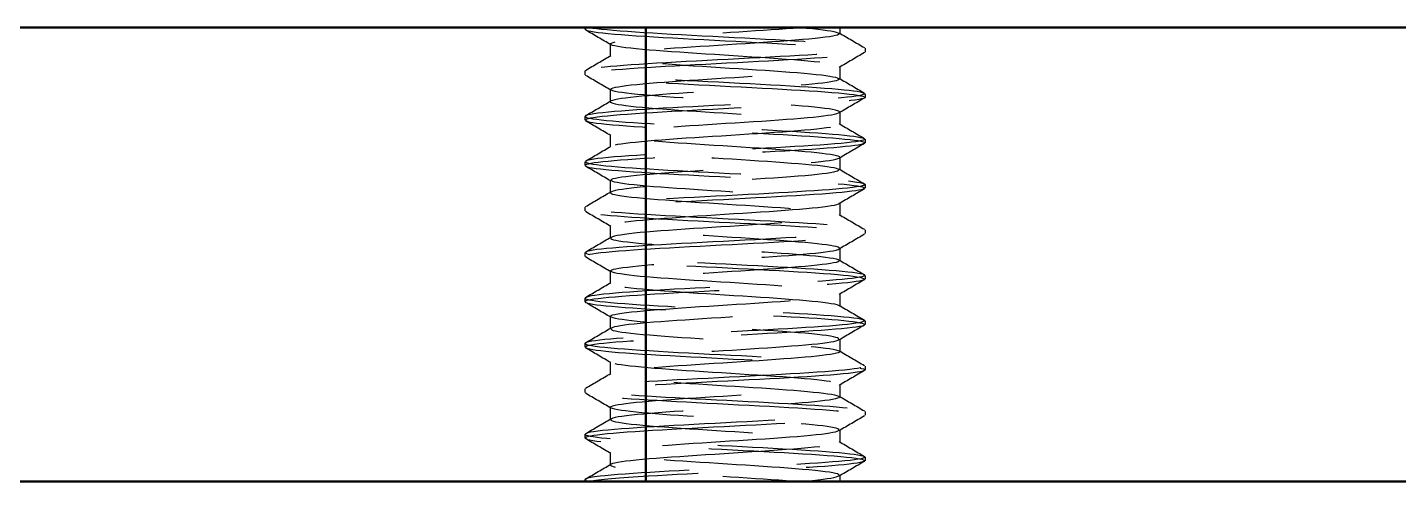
# Model space of a CAD drawing. Header units: millimetres. Extents: x 0 to 420, y 0 to 297.
# Drawn here: x 197.09 to 212.19, y 79.97 to 84.97 of the extents above; entities that cross this region are included whole.
import ezdxf

# ---------------------------------------------------------------- set-up
doc = ezdxf.new("R2010")
doc.units = ezdxf.units.MM
doc.header["$LTSCALE"] = 0.75
doc.linetypes.add('HIDDEN2', pattern=[4.7625, 3.175, -1.5875])
doc.layers.add('Hidden', color=7, linetype='HIDDEN2', lineweight=25)
doc.layers.add('Visible', color=7, linetype='Continuous', lineweight=50)

msp = doc.modelspace()

# ---------------------------------------------------------------- linework, layer by layer
at = {"layer": 'Hidden'}
for p, q in [((203.226, 84.968), (203.226, 84.948)), ((206.033, 84.968), (206.033, 84.9)), ((203.504, 84.787), (203.504, 84.65)), ((206.312, 84.739), (206.312, 84.698)), ((203.226, 84.489), (203.226, 84.448)), ((206.033, 84.537), (206.033, 84.4)), ((203.504, 84.287), (203.504, 84.15)), ((206.312, 84.239), (206.312, 84.198)), ((203.226, 83.989), (203.226, 83.948)), ((206.033, 84.037), (206.033, 83.9)), ((203.504, 83.787), (203.504, 83.65)), ((206.312, 83.739), (206.312, 83.698)), ((206.033, 83.537), (206.033, 83.4)), ((203.226, 83.489), (203.226, 83.448)), ((203.504, 83.287), (203.504, 83.15)), ((206.312, 83.239), (206.312, 83.198)), ((203.226, 82.989), (203.226, 82.948)), ((206.033, 83.037), (206.033, 82.9)), ((203.504, 82.787), (203.504, 82.65)), ((206.312, 82.739), (206.312, 82.698)), ((203.226, 82.489), (203.226, 82.448)), ((206.033, 82.537), (206.033, 82.4)), ((203.504, 82.287), (203.504, 82.15)), ((206.312, 82.239), (206.312, 82.198)), ((206.033, 82.037), (206.033, 81.9)), ((203.226, 81.989), (203.226, 81.948)), ((203.504, 81.787), (203.504, 81.65)), ((206.312, 81.739), (206.312, 81.698)), ((203.226, 81.489), (203.226, 81.448)), ((206.033, 81.537), (206.033, 81.4)), ((203.504, 81.287), (203.504, 81.15)), ((206.312, 81.239), (206.312, 81.198)), ((203.226, 80.989), (203.226, 80.948)), ((206.033, 81.037), (206.033, 80.9)), ((203.504, 80.787), (203.504, 80.65)), ((206.312, 80.739), (206.312, 80.698)), ((206.033, 80.537), (206.033, 80.4)), ((203.226, 80.489), (203.226, 80.448)), ((203.504, 80.287), (203.504, 80.15)), ((206.312, 80.239), (206.312, 80.198)), ((203.226, 79.989), (203.226, 79.968)), ((206.033, 80.037), (206.033, 79.968))]:
    msp.add_line(p, q, dxfattribs=at)
for points, knots in [([(203.278, 84.968), (203.116, 84.936), (203.37, 84.904), (203.886, 84.871), (204.401, 84.839), (205.141, 84.806), (205.655, 84.774), (206.169, 84.742), (206.421, 84.709), (206.259, 84.677), (206.097, 84.645), (205.531, 84.612), (204.907, 84.58), (204.283, 84.548), (203.642, 84.515), (203.374, 84.483), (203.106, 84.451), (203.228, 84.418), (203.666, 84.386), (204.104, 84.354), (204.827, 84.322), (205.398, 84.289), (205.969, 84.257), (206.349, 84.225), (206.308, 84.193), (206.268, 84.16), (205.811, 84.128), (205.213, 84.096), (204.615, 84.064), (203.918, 84.032), (203.54, 83.999), (203.163, 83.967), (203.131, 83.935), (203.463, 83.903), (203.795, 83.871), (204.469, 83.839), (205.08, 83.807), (205.689, 83.774), (206.195, 83.742), (206.292, 83.71), (206.39, 83.678), (206.074, 83.646), (205.534, 83.614), (204.994, 83.582), (204.266, 83.55), (203.786, 83.518), (203.307, 83.486), (203.108, 83.454), (203.307, 83.422), (203.507, 83.39), (204.092, 83.358), (204.712, 83.326), (205.332, 83.294), (205.947, 83.262), (206.189, 83.23), (206.431, 83.198), (206.285, 83.166), (205.839, 83.134), (205.378, 83.101), (204.629, 83.068), (204.061, 83.035), (203.495, 83.002), (203.15, 82.969), (203.242, 82.936), (203.333, 82.903), (203.851, 82.871), (204.475, 82.838), (205.085, 82.806), (205.754, 82.774), (206.081, 82.742), (206.414, 82.709), (206.368, 82.677), (205.973, 82.644), (205.578, 82.611), (204.862, 82.579), (204.266, 82.546), (203.67, 82.514), (203.235, 82.481), (203.226, 82.449), (203.217, 82.416), (203.633, 82.384), (204.221, 82.352), (204.808, 82.319), (205.525, 82.287), (205.935, 82.254), (206.345, 82.222), (206.422, 82.19), (206.119, 82.158), (205.817, 82.125), (205.158, 82.093), (204.539, 82.061), (203.922, 82.029), (203.388, 81.996), (203.259, 81.964), (203.13, 81.932), (203.414, 81.9), (203.94, 81.868), (204.465, 81.836), (205.196, 81.804), (205.694, 81.772), (206.191, 81.739), (206.423, 81.707), (206.251, 81.675), (206.079, 81.643), (205.515, 81.611), (204.897, 81.579), (204.281, 81.547), (203.651, 81.516), (203.381, 81.484), (203.103, 81.451), (203.227, 81.418), (203.676, 81.385), (204.124, 81.353), (204.861, 81.32), (205.433, 81.287), (206.002, 81.255), (206.367, 81.222), (206.304, 81.19), (206.241, 81.157), (205.758, 81.125), (205.149, 81.093), (204.542, 81.06), (203.853, 81.028), (203.498, 80.996), (203.144, 80.964), (203.146, 80.931), (203.504, 80.899), (203.86, 80.867), (204.545, 80.835), (205.148, 80.803), (205.749, 80.771), (206.229, 80.739), (206.301, 80.707), (206.375, 80.674), (206.014, 80.641), (205.443, 80.609), (204.876, 80.576), (204.143, 80.544), (203.692, 80.511), (203.244, 80.479), (203.105, 80.447), (203.358, 80.415), (203.609, 80.383), (204.231, 80.35), (204.852, 80.318), (205.484, 80.286), (206.07, 80.253), (206.249, 80.22), (206.425, 80.188), (206.194, 80.156), (205.696, 80.124), (205.194, 80.092), (204.453, 80.059), (203.926, 80.027), (203.611, 80.007), (203.375, 79.988), (203.278, 79.968)], [13.875934, 13.875934, 13.875934, 13.875934, 15.098656, 15.098656, 15.098656, 16.320212, 16.320212, 16.320212, 17.540627, 17.540627, 17.540627, 18.759927, 18.759927, 18.759927, 19.978139, 19.978139, 19.978139, 21.195288, 21.195288, 21.195288, 22.411399, 22.411399, 22.411399, 23.626498, 23.626498, 23.626498, 24.840609, 24.840609, 24.840609, 26.053758, 26.053758, 26.053758, 27.26597, 27.26597, 27.26597, 28.477267, 28.477267, 28.477267, 29.687675, 29.687675, 29.687675, 30.897218, 30.897218, 30.897218, 32.10592, 32.10592, 32.10592, 33.313804, 33.313804, 33.313804, 34.520894, 34.520894, 34.520894, 35.727213, 35.727213, 35.727213, 36.932784, 36.932784, 36.932784, 38.175753, 38.175753, 38.175753, 39.413974, 39.413974, 39.413974, 40.649238, 40.649238, 40.649238, 41.857464, 41.857464, 41.857464, 43.08722, 43.08722, 43.08722, 44.314363, 44.314363, 44.314363, 45.539005, 45.539005, 45.539005, 46.761252, 46.761252, 46.761252, 47.981213, 47.981213, 47.981213, 49.19899, 49.19899, 49.19899, 50.414686, 50.414686, 50.414686, 51.628402, 51.628402, 51.628402, 52.840237, 52.840237, 52.840237, 54.050289, 54.050289, 54.050289, 55.258652, 55.258652, 55.258652, 56.465423, 56.465423, 56.465423, 57.666633, 57.666633, 57.666633, 58.903767, 58.903767, 58.903767, 60.135185, 60.135185, 60.135185, 61.361347, 61.361347, 61.361347, 62.582692, 62.582692, 62.582692, 63.799643, 63.799643, 63.799643, 65.012609, 65.012609, 65.012609, 66.221984, 66.221984, 66.221984, 67.42815, 67.42815, 67.42815, 68.663005, 68.663005, 68.663005, 69.88722, 69.88722, 69.88722, 71.10254, 71.10254, 71.10254, 72.310585, 72.310585, 72.310585, 73.541054, 73.541054, 73.541054, 74.753275, 74.753275, 74.753275, 75.975721, 75.975721, 75.975721, 76.707787, 76.707787, 76.707787, 76.707787]), ([(203.278, 84.968), (203.44, 84.936), (204.008, 84.904), (204.635, 84.871), (205.261, 84.839), (205.902, 84.806), (206.167, 84.774), (206.432, 84.742), (206.304, 84.709), (205.861, 84.677), (205.418, 84.645), (204.691, 84.612), (204.121, 84.58), (203.553, 84.548), (203.18, 84.515), (203.231, 84.483), (203.281, 84.451), (203.749, 84.418), (204.352, 84.386), (204.954, 84.354), (205.65, 84.322), (206.017, 84.289), (206.384, 84.257), (206.399, 84.225), (206.053, 84.193), (205.707, 84.16), (205.024, 84.128), (204.416, 84.096), (203.809, 84.064), (203.317, 84.032), (203.238, 83.999), (203.159, 83.967), (203.497, 83.935), (204.048, 83.903), (204.599, 83.871), (205.326, 83.839), (205.792, 83.807), (206.258, 83.774), (206.432, 83.742), (206.21, 83.71), (205.988, 83.678), (205.385, 83.646), (204.763, 83.614), (204.141, 83.582), (203.542, 83.55), (203.324, 83.518), (203.106, 83.486), (203.283, 83.454), (203.75, 83.422), (204.216, 83.39), (204.94, 83.358), (205.489, 83.326), (206.038, 83.294), (206.375, 83.262), (206.3, 83.23), (206.225, 83.198), (205.743, 83.166), (205.141, 83.134), (204.521, 83.101), (203.817, 83.068), (203.471, 83.035), (203.126, 83.002), (203.162, 82.969), (203.556, 82.936), (203.949, 82.903), (204.669, 82.871), (205.27, 82.838), (205.858, 82.806), (206.291, 82.774), (206.311, 82.742), (206.331, 82.709), (205.919, 82.677), (205.33, 82.644), (204.742, 82.611), (204.019, 82.579), (203.605, 82.546), (203.191, 82.514), (203.114, 82.481), (203.421, 82.449), (203.727, 82.416), (204.394, 82.384), (205.014, 82.352), (205.634, 82.319), (206.164, 82.287), (206.284, 82.254), (206.402, 82.222), (206.103, 82.19), (205.567, 82.158), (205.032, 82.125), (204.298, 82.093), (203.808, 82.061), (203.32, 82.029), (203.108, 81.996), (203.301, 81.964), (203.494, 81.932), (204.077, 81.9), (204.7, 81.868), (205.322, 81.836), (205.941, 81.804), (206.187, 81.772), (206.432, 81.739), (206.287, 81.707), (205.84, 81.675), (205.393, 81.643), (204.674, 81.611), (204.112, 81.579), (203.553, 81.547), (203.186, 81.516), (203.229, 81.484), (203.274, 81.451), (203.752, 81.418), (204.366, 81.385), (204.977, 81.353), (205.68, 81.32), (206.039, 81.287), (206.397, 81.255), (206.39, 81.222), (206.022, 81.19), (205.656, 81.157), (204.957, 81.125), (204.352, 81.093), (203.749, 81.06), (203.281, 81.028), (203.231, 80.996), (203.18, 80.964), (203.549, 80.931), (204.114, 80.899), (204.677, 80.867), (205.398, 80.835), (205.844, 80.803), (206.289, 80.771), (206.431, 80.739), (206.186, 80.707), (205.935, 80.674), (205.294, 80.641), (204.66, 80.609), (204.032, 80.576), (203.456, 80.544), (203.284, 80.511), (203.114, 80.479), (203.353, 80.447), (203.858, 80.415), (204.359, 80.383), (205.089, 80.35), (205.61, 80.318), (206.14, 80.286), (206.417, 80.253), (206.269, 80.22), (206.123, 80.188), (205.576, 80.156), (204.957, 80.124), (204.333, 80.092), (203.679, 80.059), (203.393, 80.027), (203.223, 80.007), (203.181, 79.988), (203.278, 79.968)], [14.3984, 14.3984, 14.3984, 14.3984, 15.621123, 15.621123, 15.621123, 16.842678, 16.842678, 16.842678, 18.063093, 18.063093, 18.063093, 19.282394, 19.282394, 19.282394, 20.500605, 20.500605, 20.500605, 21.717754, 21.717754, 21.717754, 22.933865, 22.933865, 22.933865, 24.148964, 24.148964, 24.148964, 25.363076, 25.363076, 25.363076, 26.576225, 26.576225, 26.576225, 27.788436, 27.788436, 27.788436, 28.999734, 28.999734, 28.999734, 30.210142, 30.210142, 30.210142, 31.419685, 31.419685, 31.419685, 32.628386, 32.628386, 32.628386, 33.83627, 33.83627, 33.83627, 35.04336, 35.04336, 35.04336, 36.249679, 36.249679, 36.249679, 37.455251, 37.455251, 37.455251, 38.69822, 38.69822, 38.69822, 39.93644, 39.93644, 39.93644, 41.171705, 41.171705, 41.171705, 42.379931, 42.379931, 42.379931, 43.609686, 43.609686, 43.609686, 44.83683, 44.83683, 44.83683, 46.061471, 46.061471, 46.061471, 47.283719, 47.283719, 47.283719, 48.503679, 48.503679, 48.503679, 49.721456, 49.721456, 49.721456, 50.937152, 50.937152, 50.937152, 52.150869, 52.150869, 52.150869, 53.362704, 53.362704, 53.362704, 54.572755, 54.572755, 54.572755, 55.781119, 55.781119, 55.781119, 56.987889, 56.987889, 56.987889, 58.189099, 58.189099, 58.189099, 59.426233, 59.426233, 59.426233, 60.657651, 60.657651, 60.657651, 61.883813, 61.883813, 61.883813, 63.105158, 63.105158, 63.105158, 64.32211, 64.32211, 64.32211, 65.535076, 65.535076, 65.535076, 66.74445, 66.74445, 66.74445, 67.950616, 67.950616, 67.950616, 69.185472, 69.185472, 69.185472, 70.409687, 70.409687, 70.409687, 71.625007, 71.625007, 71.625007, 72.833051, 72.833051, 72.833051, 74.06352, 74.06352, 74.06352, 75.275742, 75.275742, 75.275742, 76.498187, 76.498187, 76.498187, 77.230253, 77.230253, 77.230253, 77.230253]), ([(205.594, 79.968), (206.004, 80.003), (206.144, 80.037), (205.92, 80.071), (205.697, 80.105), (205.13, 80.139), (204.594, 80.173), (204.059, 80.207), (203.599, 80.241), (203.518, 80.275), (203.438, 80.309), (203.742, 80.343), (204.231, 80.377), (204.719, 80.411), (205.351, 80.445), (205.711, 80.479), (206.07, 80.513), (206.129, 80.547), (205.847, 80.581), (205.566, 80.614), (204.969, 80.648), (204.448, 80.682), (203.928, 80.716), (203.525, 80.75), (203.505, 80.784), (203.485, 80.818), (203.847, 80.852), (204.355, 80.885), (204.863, 80.919), (205.474, 80.953), (205.791, 80.987), (206.107, 81.021), (206.102, 81.054), (205.78, 81.088), (205.458, 81.122), (204.844, 81.156), (204.34, 81.189), (203.836, 81.223), (203.48, 81.257), (203.505, 81.291), (203.53, 81.324), (203.933, 81.358), (204.452, 81.392), (204.97, 81.425), (205.562, 81.459), (205.844, 81.493), (206.125, 81.526), (206.074, 81.56), (205.724, 81.594), (205.358, 81.629), (204.695, 81.664), (204.197, 81.699), (203.705, 81.734), (203.418, 81.769), (203.531, 81.803), (203.643, 81.838), (204.144, 81.873), (204.693, 81.907), (205.24, 81.942), (205.788, 81.976), (205.965, 82.011), (206.142, 82.045), (205.936, 82.08), (205.485, 82.114), (205.042, 82.148), (204.401, 82.182), (203.981, 82.215), (203.555, 82.25), (203.392, 82.284), (203.601, 82.318), (203.809, 82.352), (204.37, 82.387), (204.91, 82.421), (205.449, 82.455), (205.921, 82.489), (206.014, 82.523), (206.107, 82.557), (205.814, 82.591), (205.329, 82.625), (204.845, 82.659), (204.21, 82.693), (203.842, 82.727), (203.475, 82.761), (203.405, 82.795), (203.678, 82.829), (203.95, 82.863), (204.541, 82.897), (205.064, 82.931), (205.586, 82.964), (205.998, 82.998), (206.031, 83.032), (206.063, 83.066), (205.715, 83.1), (205.213, 83.133), (204.711, 83.167), (204.097, 83.201), (203.769, 83.234), (203.441, 83.268), (203.426, 83.302), (203.732, 83.335), (204.048, 83.37), (204.68, 83.405), (205.199, 83.44), (205.715, 83.474), (206.072, 83.509), (206.029, 83.543), (205.988, 83.577), (205.57, 83.61), (205.048, 83.644), (204.518, 83.678), (203.924, 83.713), (203.662, 83.747), (203.4, 83.781), (203.489, 83.815), (203.869, 83.849), (204.248, 83.883), (204.884, 83.917), (205.361, 83.951), (205.835, 83.984), (206.112, 84.018), (206.01, 84.052), (205.908, 84.086), (205.439, 84.12), (204.907, 84.153), (204.359, 84.188), (203.791, 84.223), (203.591, 84.257), (203.39, 84.292), (203.574, 84.327), (204.018, 84.361), (204.453, 84.395), (205.1, 84.429), (205.532, 84.463), (205.96, 84.497), (206.141, 84.531), (205.956, 84.565), (205.766, 84.6), (205.207, 84.634), (204.658, 84.669), (204.12, 84.703), (203.638, 84.737), (203.53, 84.771), (203.42, 84.806), (203.708, 84.84), (204.199, 84.875), (204.642, 84.906), (205.217, 84.937), (205.594, 84.968)], [-62.831853, -62.831853, -62.831853, -62.831853, -61.546745, -61.546745, -61.546745, -60.262925, -60.262925, -60.262925, -58.980363, -58.980363, -58.980363, -57.699029, -57.699029, -57.699029, -56.418892, -56.418892, -56.418892, -55.139922, -55.139922, -55.139922, -53.862092, -53.862092, -53.862092, -52.58537, -52.58537, -52.58537, -51.309728, -51.309728, -51.309728, -50.035138, -50.035138, -50.035138, -48.761571, -48.761571, -48.761571, -47.488999, -47.488999, -47.488999, -46.217393, -46.217393, -46.217393, -44.946726, -44.946726, -44.946726, -43.676971, -43.676971, -43.676971, -42.4081, -42.4081, -42.4081, -41.082847, -41.082847, -41.082847, -39.774673, -39.774673, -39.774673, -38.470038, -38.470038, -38.470038, -37.168799, -37.168799, -37.168799, -35.870816, -35.870816, -35.870816, -34.59571, -34.59571, -34.59571, -33.303788, -33.303788, -33.303788, -32.014722, -32.014722, -32.014722, -30.728387, -30.728387, -30.728387, -29.444656, -29.444656, -29.444656, -28.163408, -28.163408, -28.163408, -26.884522, -26.884522, -26.884522, -25.607879, -25.607879, -25.607879, -24.333366, -24.333366, -24.333366, -23.060866, -23.060866, -23.060866, -21.790269, -21.790269, -21.790269, -20.521464, -20.521464, -20.521464, -19.2134, -19.2134, -19.2134, -17.912271, -17.912271, -17.912271, -16.641679, -16.641679, -16.641679, -15.352658, -15.352658, -15.352658, -14.068973, -14.068973, -14.068973, -12.790133, -12.790133, -12.790133, -11.515664, -11.515664, -11.515664, -10.24511, -10.24511, -10.24511, -8.937218, -8.937218, -8.937218, -7.629671, -7.629671, -7.629671, -6.346354, -6.346354, -6.346354, -5.072199, -5.072199, -5.072199, -3.765408, -3.765408, -3.765408, -2.482862, -2.482862, -2.482862, -1.178357, -1.178357, -1.178357, 0, 0, 0, 0]), ([(205.594, 84.968), (206.004, 84.934), (206.144, 84.9), (205.92, 84.866), (205.697, 84.832), (205.13, 84.798), (204.594, 84.764), (204.059, 84.73), (203.599, 84.696), (203.518, 84.662), (203.438, 84.628), (203.742, 84.594), (204.231, 84.56), (204.719, 84.526), (205.351, 84.492), (205.711, 84.458), (206.07, 84.424), (206.129, 84.39), (205.847, 84.356), (205.566, 84.322), (204.969, 84.289), (204.448, 84.255), (203.928, 84.221), (203.525, 84.187), (203.505, 84.153), (203.485, 84.119), (203.847, 84.085), (204.355, 84.052), (204.863, 84.018), (205.474, 83.984), (205.791, 83.95), (206.107, 83.916), (206.102, 83.883), (205.78, 83.849), (205.458, 83.815), (204.844, 83.781), (204.34, 83.748), (203.836, 83.714), (203.48, 83.68), (203.505, 83.646), (203.53, 83.613), (203.933, 83.579), (204.452, 83.545), (204.97, 83.512), (205.562, 83.478), (205.844, 83.444), (206.125, 83.411), (206.074, 83.377), (205.724, 83.343), (205.358, 83.308), (204.695, 83.273), (204.197, 83.238), (203.705, 83.203), (203.418, 83.168), (203.531, 83.134), (203.643, 83.099), (204.144, 83.064), (204.693, 83.03), (205.24, 82.995), (205.788, 82.961), (205.965, 82.926), (206.142, 82.892), (205.936, 82.857), (205.485, 82.823), (205.042, 82.789), (204.401, 82.755), (203.981, 82.722), (203.555, 82.687), (203.392, 82.653), (203.601, 82.619), (203.809, 82.585), (204.37, 82.55), (204.91, 82.516), (205.449, 82.482), (205.921, 82.448), (206.014, 82.414), (206.107, 82.38), (205.814, 82.346), (205.329, 82.312), (204.845, 82.278), (204.21, 82.244), (203.842, 82.21), (203.475, 82.176), (203.405, 82.142), (203.678, 82.108), (203.95, 82.074), (204.541, 82.04), (205.064, 82.006), (205.586, 81.972), (205.998, 81.939), (206.031, 81.905), (206.063, 81.871), (205.715, 81.837), (205.213, 81.804), (204.711, 81.77), (204.097, 81.736), (203.769, 81.703), (203.441, 81.669), (203.426, 81.635), (203.732, 81.602), (204.048, 81.567), (204.68, 81.532), (205.199, 81.497), (205.715, 81.463), (206.072, 81.428), (206.029, 81.394), (205.988, 81.36), (205.57, 81.327), (205.048, 81.293), (204.518, 81.259), (203.924, 81.224), (203.662, 81.19), (203.4, 81.156), (203.489, 81.122), (203.869, 81.088), (204.248, 81.054), (204.884, 81.02), (205.361, 80.986), (205.835, 80.952), (206.112, 80.919), (206.01, 80.885), (205.908, 80.851), (205.439, 80.817), (204.907, 80.784), (204.359, 80.749), (203.791, 80.714), (203.591, 80.68), (203.39, 80.645), (203.574, 80.61), (204.018, 80.576), (204.453, 80.542), (205.1, 80.508), (205.532, 80.474), (205.96, 80.44), (206.141, 80.406), (205.956, 80.372), (205.766, 80.337), (205.207, 80.303), (204.658, 80.268), (204.12, 80.234), (203.638, 80.2), (203.53, 80.166), (203.42, 80.131), (203.708, 80.097), (204.199, 80.062), (204.642, 80.031), (205.217, 80), (205.594, 79.968)], [2.020572, 2.020572, 2.020572, 2.020572, 3.305681, 3.305681, 3.305681, 4.5895, 4.5895, 4.5895, 5.872062, 5.872062, 5.872062, 7.153397, 7.153397, 7.153397, 8.433534, 8.433534, 8.433534, 9.712503, 9.712503, 9.712503, 10.990334, 10.990334, 10.990334, 12.267056, 12.267056, 12.267056, 13.542697, 13.542697, 13.542697, 14.817288, 14.817288, 14.817288, 16.090855, 16.090855, 16.090855, 17.363427, 17.363427, 17.363427, 18.635033, 18.635033, 18.635033, 19.905699, 19.905699, 19.905699, 21.175454, 21.175454, 21.175454, 22.444326, 22.444326, 22.444326, 23.769579, 23.769579, 23.769579, 25.077753, 25.077753, 25.077753, 26.382387, 26.382387, 26.382387, 27.683626, 27.683626, 27.683626, 28.981609, 28.981609, 28.981609, 30.256716, 30.256716, 30.256716, 31.548638, 31.548638, 31.548638, 32.837703, 32.837703, 32.837703, 34.124039, 34.124039, 34.124039, 35.407769, 35.407769, 35.407769, 36.689018, 36.689018, 36.689018, 37.967904, 37.967904, 37.967904, 39.244546, 39.244546, 39.244546, 40.51906, 40.51906, 40.51906, 41.791559, 41.791559, 41.791559, 43.062156, 43.062156, 43.062156, 44.330962, 44.330962, 44.330962, 45.639026, 45.639026, 45.639026, 46.940154, 46.940154, 46.940154, 48.210746, 48.210746, 48.210746, 49.499767, 49.499767, 49.499767, 50.783452, 50.783452, 50.783452, 52.062293, 52.062293, 52.062293, 53.336762, 53.336762, 53.336762, 54.607316, 54.607316, 54.607316, 55.915208, 55.915208, 55.915208, 57.222755, 57.222755, 57.222755, 58.506072, 58.506072, 58.506072, 59.780226, 59.780226, 59.780226, 61.087017, 61.087017, 61.087017, 62.369563, 62.369563, 62.369563, 63.674068, 63.674068, 63.674068, 64.852426, 64.852426, 64.852426, 64.852426])]:
    msp.add_open_spline(points, degree=3, knots=knots, dxfattribs=at)
for points in [[(203.512, 84.778), (203.418, 84.832), (203.325, 84.887), (203.232, 84.941)], [(206.026, 84.909), (206.119, 84.855), (206.212, 84.8), (206.305, 84.746)], [(203.232, 84.496), (203.325, 84.55), (203.418, 84.605), (203.512, 84.659)], [(206.305, 84.691), (206.212, 84.637), (206.119, 84.582), (206.026, 84.528)], [(203.512, 84.278), (203.418, 84.332), (203.325, 84.387), (203.232, 84.441)], [(206.026, 84.409), (206.119, 84.355), (206.212, 84.3), (206.305, 84.246)], [(203.232, 83.996), (203.325, 84.05), (203.418, 84.105), (203.512, 84.159)], [(206.305, 84.191), (206.212, 84.137), (206.119, 84.082), (206.026, 84.028)], [(203.512, 83.778), (203.418, 83.832), (203.325, 83.887), (203.232, 83.941)], [(206.026, 83.909), (206.119, 83.855), (206.212, 83.8), (206.305, 83.746)], [(206.305, 83.691), (206.212, 83.637), (206.119, 83.582), (206.026, 83.528)], [(203.232, 83.496), (203.325, 83.55), (203.418, 83.605), (203.512, 83.659)], [(203.512, 83.278), (203.418, 83.332), (203.325, 83.387), (203.232, 83.441)], [(206.026, 83.409), (206.119, 83.355), (206.212, 83.3), (206.305, 83.246)], [(203.232, 82.996), (203.325, 83.05), (203.418, 83.105), (203.512, 83.159)], [(206.305, 83.191), (206.212, 83.137), (206.119, 83.082), (206.026, 83.028)], [(203.512, 82.778), (203.418, 82.832), (203.325, 82.887), (203.232, 82.941)], [(206.026, 82.909), (206.119, 82.855), (206.212, 82.8), (206.305, 82.746)], [(203.232, 82.496), (203.325, 82.55), (203.418, 82.605), (203.512, 82.659)], [(206.305, 82.691), (206.212, 82.637), (206.119, 82.582), (206.026, 82.528)], [(203.512, 82.278), (203.418, 82.332), (203.325, 82.387), (203.232, 82.441)], [(206.026, 82.409), (206.119, 82.355), (206.212, 82.3), (206.305, 82.246)], [(206.305, 82.191), (206.212, 82.137), (206.119, 82.082), (206.026, 82.028)], [(203.232, 81.996), (203.325, 82.05), (203.418, 82.105), (203.512, 82.159)], [(203.512, 81.778), (203.418, 81.832), (203.325, 81.887), (203.232, 81.941)], [(206.026, 81.909), (206.119, 81.855), (206.212, 81.8), (206.305, 81.746)], [(203.232, 81.496), (203.325, 81.55), (203.418, 81.605), (203.512, 81.659)], [(206.305, 81.691), (206.212, 81.637), (206.119, 81.582), (206.026, 81.528)], [(203.512, 81.278), (203.418, 81.332), (203.325, 81.387), (203.232, 81.441)], [(206.026, 81.409), (206.119, 81.355), (206.212, 81.3), (206.305, 81.246)], [(203.232, 80.996), (203.325, 81.05), (203.418, 81.105), (203.512, 81.159)], [(206.305, 81.191), (206.212, 81.137), (206.119, 81.082), (206.026, 81.028)], [(203.512, 80.778), (203.418, 80.832), (203.325, 80.887), (203.232, 80.941)], [(206.026, 80.909), (206.119, 80.855), (206.212, 80.8), (206.305, 80.746)], [(203.232, 80.496), (203.325, 80.55), (203.418, 80.605), (203.512, 80.659)], [(206.305, 80.691), (206.212, 80.637), (206.119, 80.582), (206.026, 80.528)], [(203.512, 80.278), (203.418, 80.332), (203.325, 80.387), (203.232, 80.441)], [(206.026, 80.409), (206.119, 80.355), (206.212, 80.3), (206.305, 80.246)], [(203.232, 79.996), (203.325, 80.05), (203.418, 80.105), (203.512, 80.159)], [(206.305, 80.191), (206.212, 80.137), (206.119, 80.082), (206.026, 80.028)]]:
    msp.add_open_spline(points, degree=3, dxfattribs=at)
at = {"layer": 'Visible'}
for p, q in [((69.399, 84.968), (197.899, 84.968)), ((197.899, 84.968), (203.899, 84.968)), ((203.899, 84.968), (223.899, 84.968)), ((203.899, 79.968), (203.899, 84.968)), ((197.899, 79.968), (69.399, 79.968)), ((203.899, 79.968), (197.899, 79.968)), ((223.899, 79.968), (203.899, 79.968))]:
    msp.add_line(p, q, dxfattribs=at)

doc.saveas('drawing.dxf')
